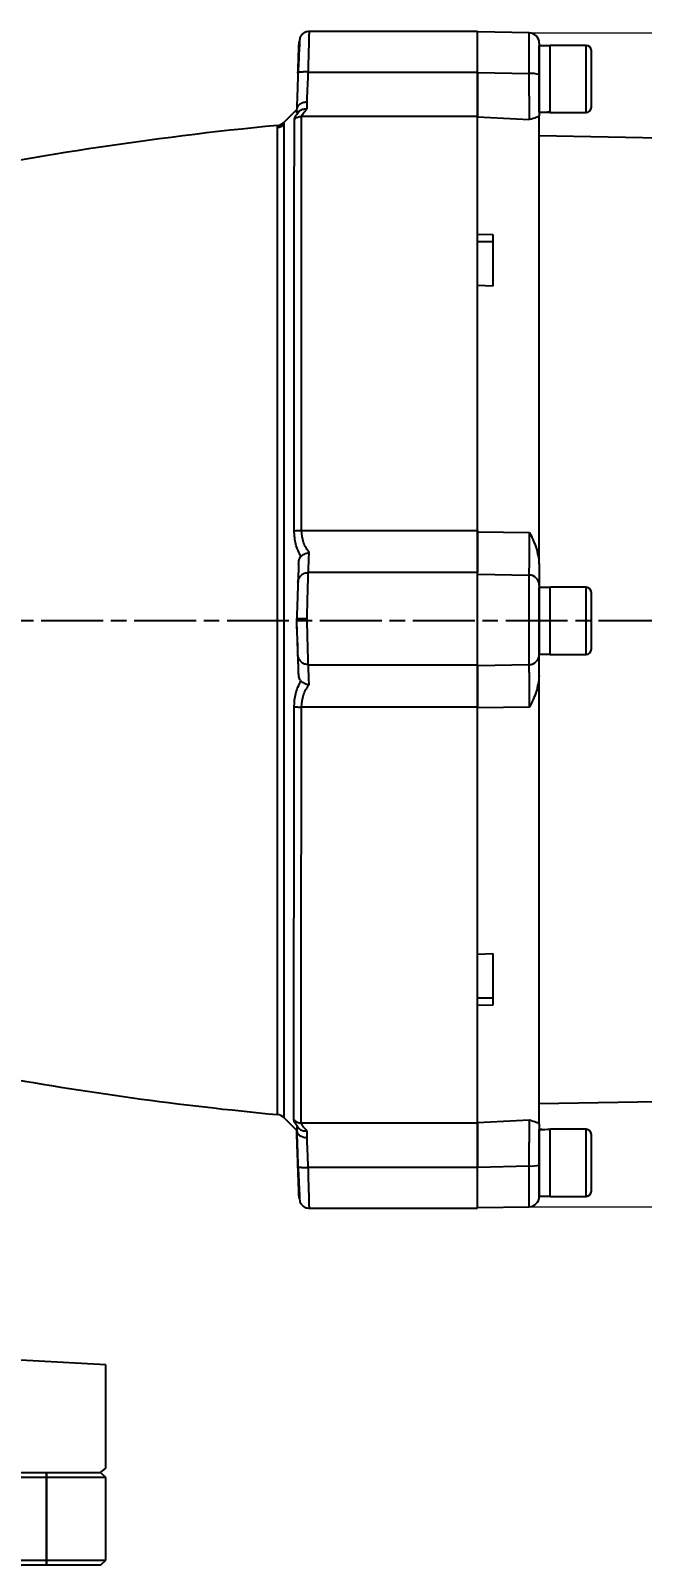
# Model space of a CAD drawing. Header units: millimetres. Extents: x 1890 to 4327, y 775 to 2498.
# Drawn here: x 3753 to 3871.5, y 2023.9 to 2321.2 of the extents above; entities that cross this region are included whole.
import ezdxf

# ---------------------------------------------------------------- set-up
doc = ezdxf.new("R2010")
doc.units = ezdxf.units.MM
doc.linetypes.add('AM_ISO08W050', pattern=[18, 12, -1.5, 3, -1.5])
doc.layers.add('AM_5', color=3, linetype='Continuous', lineweight=25)
doc.layers.add('AM_7', color=4, linetype='AM_ISO08W050', lineweight=25)
doc.styles.add('SLDTEXTSTYLE1', font='txt.shx', dxfattribs={"width": 0.7, "bigfont": 'gbcbig.shx'})
doc.dimstyles.new('SLDDIMSTYLE12$0', dxfattribs={"dimtxt": 12, "dimasz": 10, "dimexe": 0, "dimexo": 0.0625, "dimgap": 0.875, "dimtad": 1, "dimdec": 1, "dimlfac": 1.8, "dimrnd": 1e-09, "dimzin": 12, "dimdsep": 46, "dimtxsty": 'SLDTEXTSTYLE1', "dimcen": 0.09, "dimdle": 8.16, "dimclrd": 3, "dimclre": 3, "dimadec": 0, "dimazin": 3, "dimtfac": 1, "dimtdec": 1, "dimtofl": 0, "dimtmove": 0, "dimatfit": 3, "dimfxl": 0, "dimfrac": 2, "dimtolj": 1, "dimlwd": 5, "dimlwe": 5, "dimarcsym": 0})

# ---------------------------------------------------------------- blocks, each defined once
blk = doc.blocks.new('*D65')
at = {"layer": 'AM_5', "color": 3, "lineweight": 5, "transparency": 16777216}
blk.add_line((3849.61, 2320.78), (4037.18, 2320.78), dxfattribs=at)
at = {"layer": 'AM_5', "color": 3, "linetype": 'Continuous', "lineweight": 5, "transparency": 16777216}
for p, q in [((4037.18, 2310.78), (4037.18, 2103.35)), ((3849.61, 2093.35), (4037.18, 2093.35))]:
    blk.add_line(p, q, dxfattribs=at)
at = {"layer": 'AM_5', "color": 3, "transparency": 16777216}
for points in [[(4035.51, 2310.78), (4038.84, 2310.78), (4037.18, 2320.78)], [(4035.51, 2103.35), (4038.84, 2103.35), (4037.18, 2093.35)]]:
    blk.add_solid(points, dxfattribs=at)
at = {"layer": 'Defpoints', "color": 0, "transparency": 16777216}
for p in [(3849.55, 2320.78), (3849.55, 2093.35), (4037.18, 2093.35)]:
    blk.add_point(p, dxfattribs=at)
at = {"layer": 'AM_5', "color": 0, "transparency": 16777216, "insert": (4030.3, 2207.06), "char_height": 12, "attachment_point": 5, "rotation": 90, "style": 'SLDTEXTSTYLE1'}
blk.add_mtext('\\A1;230', dxfattribs=at)

msp = doc.modelspace()

# ---------------------------------------------------------------- linework, layer by layer
at = {"color": 7, "linetype": 'Continuous', "lineweight": 25}
for p, q in [((3839.514, 2321.063), (3806.973, 2321.064)), ((3849.549, 2320.779), (3839.514, 2320.954)), ((3849.549, 2312.884), (3849.549, 2320.779)), ((3853.614, 2318.298), (3851.514, 2318.298)), ((3851.514, 2305.418), (3851.514, 2318.298)), ((3860.614, 2318.358), (3853.614, 2318.358)), ((3853.614, 2305.358), (3853.614, 2318.358)), ((3853.614, 2305.534), (3853.614, 2318.276)), ((3860.614, 2305.358), (3860.614, 2318.358)), ((3804.829, 2313.058), (3804.761, 2313.017)), ((3806.76, 2313.199), (3839.514, 2313.199)), ((3839.514, 2313.134), (3849.549, 2312.884)), ((3806.514, 2306.039), (3806.514, 2307.349)), ((3804.514, 2305.938), (3802.01, 2303.432)), ((3804.514, 2305.345), (3804.514, 2305.961)), ((3839.514, 2304.608), (3805.468, 2304.608)), ((3839.514, 2304.483), (3849.619, 2303.967)), ((3853.614, 2305.358), (3860.614, 2305.358)), ((3981.041, 2298.542), (3851.514, 2300.804)), ((3839.514, 2281.813), (3842.514, 2281.701)), ((3842.514, 2280.278), (3839.514, 2280.278)), ((3842.514, 2271.706), (3839.514, 2271.818)), ((3805.434, 2224.396), (3839.514, 2224.396)), ((3839.514, 2224.092), (3849.619, 2223.972)), ((3839.514, 2216.221), (3806.758, 2216.221)), ((3839.514, 2215.889), (3849.549, 2215.74)), ((3849.549, 2198.387), (3849.549, 2215.74)), ((3853.614, 2213.298), (3851.514, 2213.298)), ((3851.514, 2200.418), (3851.514, 2213.298)), ((3860.614, 2213.358), (3853.614, 2213.358)), ((3853.614, 2200.358), (3853.614, 2213.358)), ((3853.614, 2200.418), (3853.614, 2213.298)), ((3860.614, 2200.358), (3860.614, 2213.358)), ((3804.514, 2207.303), (3804.514, 2207.275)), ((3851.514, 2200.418), (3853.614, 2200.418)), ((3853.614, 2200.358), (3860.614, 2200.358)), ((3806.757, 2198.36), (3839.514, 2198.36)), ((3839.514, 2198.238), (3849.549, 2198.387)), ((3839.514, 2190.149), (3805.419, 2190.149)), ((3849.618, 2190.155), (3839.514, 2190.036)), ((3839.513, 2142.31), (3842.513, 2142.421)), ((3842.513, 2132.426), (3839.513, 2132.314)), ((3839.513, 2127.14), (3839.513, 2132.314)), ((3839.63, 2133.849), (3842.513, 2133.849)), ((3851.513, 2113.323), (3981.04, 2115.583)), ((3800.765, 2111.207), (3800.765, 2111.207)), ((3801.987, 2110.635), (3804.519, 2108.1)), ((3801.992, 2110.631), (3804.513, 2108.106)), ((3801.992, 2110.631), (3801.993, 2110.629)), ((3804.513, 2108.734), (3804.513, 2108.131)), ((3804.513, 2108.111), (3804.513, 2108.131)), ((3804.513, 2108.087), (3804.513, 2108.107)), ((3804.513, 2108.106), (3804.513, 2108.106)), ((3804.513, 2108.106), (3804.513, 2108.106)), ((3804.514, 2108.08), (3804.513, 2108.087)), ((3805.385, 2109.593), (3839.513, 2109.593)), ((3839.513, 2109.644), (3849.618, 2110.161)), ((3851.513, 2108.183), (3851.513, 2108.298)), ((3851.513, 2095.418), (3851.513, 2108.183)), ((3860.613, 2108.358), (3853.613, 2108.358)), ((3853.613, 2101.858), (3853.613, 2108.358)), ((3853.613, 2095.418), (3853.613, 2108.296)), ((3860.613, 2101.858), (3860.613, 2108.358)), ((3804.757, 2101.141), (3804.825, 2101.101)), ((3839.513, 2100.966), (3806.756, 2100.967)), ((3839.513, 2100.993), (3849.548, 2101.243)), ((3849.548, 2093.348), (3849.548, 2101.243)), ((3853.613, 2095.358), (3853.613, 2101.858)), ((3860.613, 2095.358), (3860.613, 2101.858)), ((3839.513, 2093.173), (3849.548, 2093.348)), ((3851.513, 2095.418), (3853.613, 2095.418)), ((3853.613, 2095.358), (3860.613, 2095.358)), ((3806.97, 2093.064), (3839.513, 2093.064)), ((3767.513, 2040.878), (3557.513, 2040.878)), ((3558.513, 2041.878), (3766.513, 2041.878)), ((3767.513, 2040.878), (3766.513, 2041.878)), ((3767.513, 2024.878), (3767.513, 2040.878)), ((3557.513, 2024.878), (3767.513, 2024.878)), ((3766.513, 2023.878), (3767.513, 2024.878)), ((3766.513, 2023.878), (3558.513, 2023.878))]:
    msp.add_line(p, q, dxfattribs=at)
at = {"linetype": 'ByBlock'}
for p, q in [((3767.509, 2062.717), (3726.983, 2064.889)), ((3767.509, 2042.688), (3767.509, 2062.717)), ((3766.513, 2041.878), (3767.509, 2042.688))]:
    msp.add_line(p, q, dxfattribs=at)
at = {"lineweight": 30}
msp.add_line((3756.013, 2023.878), (3756.013, 2041.878), dxfattribs=at)
at = {"color": 7, "linetype": 'Continuous', "lineweight": 25, "flags": 128}
msp.add_lwpolyline([(3806.513, 2106.763), (3806.513, 2106.942), (3806.513, 2107.117), (3806.513, 2107.286), (3806.513, 2107.451), (3806.513, 2107.611), (3806.513, 2107.766), (3806.513, 2107.915), (3806.513, 2108.06)], dxfattribs=at)
at = {"color": 7, "linetype": 'Continuous', "lineweight": 25}
for centre, radius, start, end in [((3849.514, 2318.779), 2, 359.99969, 88.99969), ((3860.614, 2317.358), 1, 359.99969, 89.99969), ((3850.03, 2307.556), 5.35, 73.89589, 95.15802), ((3860.614, 2306.358), 1, 269.99969, 359.99969), ((3863.625, 1648.969), 656.897, 95.489386, 101.924805), ((3800.594, 2304.845), 2, 275.4893, 315.06662), ((3849.518, 2213.745), 1.995, 0.12453, 89.12989), ((3860.614, 2212.358), 1, 359.99969, 89.99969), ((3849.518, 2200.382), 1.995, 270.86948, 359.87485), ((3860.614, 2201.358), 1, 269.99969, 359.99969), ((3862.336, 2765.212), 656.897, 259.692209, 264.621686), ((3800.578, 2109.216), 2, 45.01628, 84.62182), ((3800.578, 2109.216), 2, 44.96902, 84.62197), ((3860.613, 2107.358), 1, 359.99969, 89.99969), ((3850.029, 2106.572), 5.35, 264.84135, 286.10349), ((3860.613, 2096.358), 1, 269.99969, 359.99969), ((3849.513, 2095.348), 2, 270.99969, 359.99969)]:
    msp.add_arc(centre, radius, start, end, dxfattribs=at)
for centre, major_axis, ratio, start_param, end_param in [((3851.514, 2311.858), (11.154, 0), 0.5773503, 4.712389, 4.9017857), ((3853.614, 2311.858), (11.154, 0), 0.5773503, 4.6181163, 4.712389), ((3804.636, 2203.56), (-3.458, 99.039), 0.0000745, 4.6429335, 4.7499054), ((3801.176, 2203.682), (-3.337, 95.576), 0.0000745, 3.1448209, 3.1516235), ((3851.513, 2101.858), (11.154, 0), 0.5773503, 1.4765235, 1.5707963), ((3853.613, 2101.858), (11.154, 0), 0.5773503, 1.5707963, 1.760193)]:
    msp.add_ellipse(centre, major_axis=major_axis, ratio=ratio, start_param=start_param, end_param=end_param, dxfattribs=at)
for points, knots in [([(3805.139, 2319.858), (3805.122, 2319.733), (3805.09, 2319.483), (3805.007, 2317.911), (3804.905, 2315.713), (3804.831, 2313.941), (3804.794, 2313.06)], [0, 0, 0, 0, 0.254696, 0.5062842, 0.7546307, 1, 1, 1, 1]), ([(3807.052, 2321.062), (3806.864, 2321.054), (3806.474, 2321.037), (3805.917, 2320.795), (3805.431, 2320.4), (3805.234, 2320.034), (3805.136, 2319.853)], [0, 0, 0, 0, 0.2333499, 0.484891, 0.744508, 1, 1, 1, 1]), ([(3806.76, 2313.199), (3806.776, 2313.799), (3806.807, 2314.938), (3806.858, 2316.831), (3806.899, 2318.307), (3806.927, 2319.367), (3806.944, 2319.975), (3806.964, 2320.716), (3806.978, 2321.228), (3806.973, 2321.04), (3806.973, 2321.029)], [0, 0, 0, 0, 0.1406686, 0.2673929, 0.4783479, 0.5663563, 0.6529404, 0.7381007, 0.9838874, 1, 1, 1, 1]), ([(3839.514, 2313.199), (3839.514, 2314.262), (3839.514, 2316.387), (3839.514, 2318.956), (3839.514, 2320.725), (3839.514, 2320.948), (3839.514, 2321.06)], [0, 0, 0, 0, 0.25036608, 0.50073216, 0.75109823, 1, 1, 1, 1]), ([(3804.863, 2315.902), (3804.872, 2316.171), (3804.908, 2317.215), (3804.943, 2318.212), (3804.97, 2318.985), (3804.972, 2319.056), (3804.974, 2319.099)], [0, 0, 0, 0, 0.1366129, 0.5304212, 0.7239462, 1, 1, 1, 1]), ([(3861.614, 2311.858), (3861.614, 2312.55), (3861.614, 2313.615), (3861.614, 2314.895), (3861.614, 2315.776), (3861.614, 2316.486), (3861.614, 2317.172), (3861.614, 2317.285), (3861.614, 2317.358)], [0, 0, 0, 0, 0.2394568, 0.3683607, 0.5, 0.6316393, 0.7605432, 1, 1, 1, 1]), ([(3804.761, 2312.987), (3804.787, 2313.728), (3804.824, 2314.782), (3804.854, 2315.645), (3804.863, 2315.902)], [0, 0, 0, 0, 0.7030079, 1, 1, 1, 1]), ([(3806.76, 2313.199), (3806.509, 2313.205), (3806.123, 2313.213), (3805.659, 2313.197), (3805.338, 2313.176), (3805.083, 2313.144), (3804.88, 2313.107), (3804.846, 2313.074), (3804.829, 2313.058)], [0, 0, 0, 0, 0.2702959, 0.4157421, 0.5642569, 0.7127719, 0.8582187, 1, 1, 1, 1]), ([(3804.761, 2313.017), (3804.743, 2312.495), (3804.707, 2311.48), (3804.658, 2310.057), (3804.589, 2308.111), (3804.546, 2306.865), (3804.515, 2305.979)], [0, 0, 0, 0, 0.1983107, 0.386023, 0.5632417, 1, 1, 1, 1]), ([(3806.514, 2307.349), (3806.546, 2308.098), (3806.597, 2309.295), (3806.683, 2311.348), (3806.733, 2312.562), (3806.76, 2313.199)], [0, 0, 0, 0, 0.442556, 0.7070771, 1, 1, 1, 1]), ([(3839.514, 2304.483), (3839.514, 2304.765), (3839.514, 2305.326), (3839.514, 2307.344), (3839.514, 2309.994), (3839.514, 2312.087), (3839.514, 2313.134)], [0, 0, 0, 0, 0.2500466, 0.4994486, 0.7493959, 1, 1, 1, 1]), ([(3849.619, 2303.967), (3849.618, 2304.242), (3849.617, 2304.612), (3849.612, 2305.567), (3849.608, 2306.245), (3849.602, 2307.061), (3849.592, 2308.079), (3849.58, 2309.39), (3849.566, 2311.02), (3849.555, 2312.243), (3849.549, 2312.884)], [0, 0, 0, 0, 0.24428957, 0.32903605, 0.41448985, 0.50012501, 0.59799237, 0.71577027, 0.85107242, 1, 1, 1, 1]), ([(3851.514, 2312.696), (3851.514, 2311.936), (3851.514, 2310.421), (3851.514, 2308.293), (3851.514, 2306.336), (3851.514, 2305.271), (3851.514, 2304.737)], [0, 0, 0, 0, 0.2507669, 0.5000113, 0.749245, 1, 1, 1, 1]), ([(3861.614, 2306.358), (3861.614, 2306.432), (3861.614, 2306.545), (3861.614, 2307.231), (3861.614, 2307.94), (3861.614, 2308.822), (3861.614, 2310.102), (3861.614, 2311.166), (3861.614, 2311.858)], [0, 0, 0, 0, 0.2394568, 0.3683607, 0.5, 0.6316393, 0.7605432, 1, 1, 1, 1]), ([(3806.514, 2307.349), (3806.37, 2307.344), (3806.082, 2307.335), (3805.655, 2307.233), (3805.27, 2307.069), (3804.956, 2306.85), (3804.723, 2306.597), (3804.558, 2306.307), (3804.53, 2306.091), (3804.515, 2305.979)], [0, 0, 0, 0, 0.14037969, 0.27934696, 0.43421745, 0.57550646, 0.70514845, 0.84665009, 1, 1, 1, 1]), ([(3804.053, 2304.03), (3804.094, 2304.193), (3804.179, 2304.533), (3804.702, 2305.233), (3804.975, 2305.599)], [0, 0, 0, 0, 0.4772622, 1, 1, 1, 1]), ([(3804.054, 2304.03), (3804.151, 2304.116), (3804.347, 2304.289), (3804.701, 2304.47), (3805.078, 2304.587), (3805.339, 2304.601), (3805.468, 2304.608)], [0, 0, 0, 0, 0.24911197, 0.50206826, 0.75396005, 1, 1, 1, 1]), ([(3804.975, 2305.599), (3804.919, 2305.55), (3804.787, 2305.435), (3804.622, 2305.322), (3804.528, 2305.293), (3804.518, 2305.329), (3804.514, 2305.345)], [0, 0, 0, 0, 0.1458908, 0.3468199, 0.7287309, 1, 1, 1, 1]), ([(3804.975, 2305.599), (3805.072, 2305.675), (3805.272, 2305.833), (3805.635, 2305.976), (3806.053, 2306.062), (3806.348, 2306.047), (3806.514, 2306.039)], [0, 0, 0, 0, 0.2395315, 0.4944886, 0.7142619, 1, 1, 1, 1]), ([(3805.434, 2224.396), (3805.435, 2227.352), (3805.438, 2233.2), (3805.441, 2241.626), (3805.444, 2249.606), (3805.448, 2257.884), (3805.451, 2266.248), (3805.455, 2274.42), (3805.458, 2281.586), (3805.46, 2287.745), (3805.463, 2292.919), (3805.465, 2297.148), (3805.466, 2300.467), (3805.467, 2303), (3805.468, 2304.08), (3805.468, 2304.608)], [0, 0, 0, 0, 0.0747451, 0.1478589, 0.2193413, 0.2891922, 0.3797685, 0.467446, 0.5522244, 0.6341035, 0.7130829, 0.7891626, 0.8623421, 0.9326213, 1, 1, 1, 1]), ([(3805.468, 2304.608), (3805.521, 2304.765), (3805.629, 2305.081), (3806.218, 2305.718), (3806.514, 2306.039)], [0, 0, 0, 0, 0.4963659, 1, 1, 1, 1]), ([(3839.514, 2291.952), (3839.514, 2292.039), (3839.514, 2293.756), (3839.514, 2296.471), (3839.514, 2299.98), (3839.514, 2302.717), (3839.514, 2303.894), (3839.514, 2304.483)], [0, 0, 0, 0, 0.0131855, 0.2598891, 0.5065928, 0.7532964, 1, 1, 1, 1]), ([(3851.514, 2304.737), (3851.369, 2304.617), (3851.076, 2304.376), (3850.106, 2304.104), (3849.619, 2303.967)], [0, 0, 0, 0, 0.4975573, 1, 1, 1, 1]), ([(3800.765, 2111.207), (3800.765, 2111.297), (3800.765, 2111.478), (3800.765, 2112.824), (3800.766, 2114.989), (3800.766, 2118.071), (3800.766, 2122.054), (3800.767, 2125.763), (3800.767, 2128.607), (3800.767, 2130.238), (3800.767, 2131.942), (3800.768, 2133.716), (3800.768, 2135.56), (3800.768, 2137.474), (3800.768, 2140.36), (3800.769, 2144.535), (3800.77, 2150.399), (3800.77, 2157.264), (3800.771, 2164.209), (3800.772, 2170.981), (3800.773, 2177.352), (3800.773, 2184.201), (3800.774, 2191.513), (3800.775, 2199.259), (3800.775, 2207.275), (3800.776, 2215.279), (3800.777, 2222.994), (3800.778, 2230.279), (3800.778, 2237.106), (3800.779, 2243.458), (3800.779, 2249.543), (3800.78, 2255.314), (3800.781, 2260.727), (3800.781, 2264.586), (3800.782, 2267.141), (3800.782, 2268.586), (3800.782, 2269.972), (3800.782, 2271.3), (3800.782, 2272.572), (3800.783, 2273.788), (3800.783, 2276.904), (3800.783, 2281.628), (3800.784, 2287.353), (3800.784, 2292.197), (3800.785, 2296.142), (3800.785, 2299.188), (3800.785, 2301.32), (3800.786, 2302.629), (3800.786, 2302.779), (3800.786, 2302.854)], [0, 0, 0, 0, 0.0296529, 0.0597596, 0.0903203, 0.121335, 0.1528036, 0.1847262, 0.1939339, 0.2031788, 0.2124607, 0.2217798, 0.231136, 0.2405293, 0.2499597, 0.2723294, 0.297237, 0.3246821, 0.3546643, 0.3760668, 0.3985975, 0.4222564, 0.4470433, 0.4729582, 0.5000012, 0.5269362, 0.5527631, 0.5774817, 0.6010919, 0.6235936, 0.6449867, 0.6676297, 0.6888821, 0.7087436, 0.7151195, 0.7213375, 0.7273978, 0.7333003, 0.739045, 0.7446319, 0.750061, 0.7827354, 0.8150007, 0.8468569, 0.878304, 0.9093419, 0.9399706, 0.97019, 1, 1, 1, 1]), ([(3802.017, 2302.987), (3801.837, 2302.837), (3801.478, 2302.535), (3801.017, 2302.449), (3800.786, 2302.405)], [0, 0, 0, 0, 0.4999289, 1, 1, 1, 1]), ([(3802.01, 2302.977), (3802.01, 2302.589), (3802.01, 2301.809), (3802.01, 2299.481), (3802.01, 2296.324), (3802.009, 2292.29), (3802.009, 2287.44), (3802.008, 2281.815), (3802.007, 2275.47), (3802.007, 2268.467), (3802.006, 2260.873), (3802.005, 2252.76), (3802.004, 2244.208), (3802.004, 2235.297), (3802.003, 2226.115), (3802.002, 2216.748), (3802.001, 2207.289), (3802, 2197.827), (3801.999, 2188.453), (3801.998, 2179.258), (3801.997, 2170.331), (3801.996, 2161.756), (3801.996, 2153.618), (3801.995, 2145.993), (3801.994, 2138.956), (3801.994, 2132.574), (3801.993, 2126.909), (3801.993, 2122.015), (3801.992, 2117.94), (3801.992, 2114.717), (3801.992, 2112.401), (3801.992, 2110.929), (3801.992, 2110.73), (3801.992, 2110.631)], [0, 0, 0, 0, 0.0319997, 0.0642664, 0.0965331, 0.1287997, 0.1610664, 0.1933331, 0.2255998, 0.2578664, 0.2901331, 0.3223998, 0.3546665, 0.3869332, 0.4191998, 0.4514665, 0.4837332, 0.5159999, 0.5482665, 0.5805332, 0.6127999, 0.6450666, 0.6773332, 0.7095999, 0.7418666, 0.7741333, 0.8063999, 0.8386666, 0.8709333, 0.9032, 0.9354666, 0.9677333, 1, 1, 1, 1]), ([(3802.01, 2303.423), (3802.01, 2303.427), (3802.01, 2303.432), (3802.01, 2302.981), (3802.01, 2302.977)], [0, 0, 0, 0, 0.9916131, 1, 1, 1, 1]), ([(3804.019, 2224.294), (3804.02, 2227.029), (3804.022, 2232.405), (3804.026, 2240.119), (3804.029, 2247.351), (3804.032, 2254.071), (3804.034, 2260.273), (3804.037, 2266.832), (3804.04, 2273.49), (3804.043, 2279.959), (3804.046, 2285.399), (3804.048, 2289.898), (3804.05, 2293.558), (3804.052, 2296.482), (3804.053, 2298.775), (3804.054, 2300.692), (3804.054, 2302.194), (3804.054, 2303.306), (3804.054, 2303.813), (3804.053, 2304.03)], [0, 0, 0, 0, 0.069544, 0.1366662, 0.2013664, 0.2636441, 0.3234991, 0.380931, 0.462516, 0.5386511, 0.6093347, 0.6745656, 0.7343428, 0.7886652, 0.8375319, 0.880942, 0.9303299, 0.9700165, 1, 1, 1, 1]), ([(3839.514, 2281.813), (3839.514, 2283.758), (3839.514, 2285.801), (3839.514, 2287.501), (3839.514, 2287.582)], [0, 0, 0, 0, 0.9523312, 1, 1, 1, 1]), ([(3839.514, 2271.73), (3839.514, 2272.993), (3839.514, 2276.008), (3839.514, 2278.709), (3839.514, 2280.278)], [0, 0, 0, 0, 0.41880945, 1, 1, 1, 1]), ([(3804.019, 2224.294), (3804.116, 2224.309), (3804.311, 2224.339), (3804.664, 2224.371), (3805.042, 2224.392), (3805.304, 2224.395), (3805.434, 2224.396)], [0, 0, 0, 0, 0.2475722, 0.5, 0.7524278, 1, 1, 1, 1]), ([(3805.324, 2219.332), (3804.945, 2220.091), (3804.209, 2221.566), (3804.081, 2223.403), (3804.019, 2224.294)], [0, 0, 0, 0, 0.5146876, 1, 1, 1, 1]), ([(3806.92, 2220.076), (3806.503, 2220.699), (3805.677, 2221.931), (3805.514, 2223.58), (3805.434, 2224.396)], [0, 0, 0, 0, 0.5050283, 1, 1, 1, 1]), ([(3839.514, 2215.889), (3839.514, 2216.116), (3839.514, 2216.568), (3839.514, 2218.447), (3839.514, 2220.991), (3839.514, 2223.057), (3839.514, 2224.092)], [0, 0, 0, 0, 0.25006523, 0.49944561, 0.74938637, 1, 1, 1, 1]), ([(3849.549, 2215.74), (3849.555, 2215.837), (3849.566, 2216.021), (3849.578, 2216.623), (3849.588, 2217.239), (3849.596, 2217.781), (3849.607, 2218.875), (3849.616, 2220.834), (3849.618, 2222.941), (3849.619, 2223.972)], [0, 0, 0, 0, 0.1490589, 0.284486, 0.365253, 0.4374072, 0.5004523, 0.7554674, 1, 1, 1, 1]), ([(3849.619, 2223.972), (3850.106, 2223.001), (3851.076, 2221.068), (3851.368, 2218.921), (3851.514, 2217.853)], [0, 0, 0, 0, 0.5024427, 1, 1, 1, 1]), ([(3804.884, 2217.873), (3804.905, 2218.142), (3804.936, 2218.547), (3805.1, 2219.024), (3805.23, 2219.237), (3805.309, 2219.317), (3805.324, 2219.332)], [0, 0, 0, 0, 0.5019977, 0.7519527, 0.9535485, 1, 1, 1, 1]), ([(3805.324, 2219.332), (3805.422, 2219.416), (3805.625, 2219.588), (3806.016, 2219.803), (3806.455, 2219.977), (3806.764, 2220.043), (3806.92, 2220.076)], [0, 0, 0, 0, 0.2386671, 0.4926942, 0.7442037, 1, 1, 1, 1]), ([(3806.758, 2216.221), (3806.762, 2216.331), (3806.772, 2216.555), (3806.806, 2217.357), (3806.854, 2218.499), (3806.898, 2219.544), (3806.92, 2220.076)], [0, 0, 0, 0, 0.2356127, 0.4808109, 0.7356041, 1, 1, 1, 1]), ([(3804.884, 2217.873), (3804.868, 2217.42), (3804.836, 2216.515), (3804.8, 2215.469), (3804.771, 2214.663), (3804.763, 2214.425), (3804.759, 2214.306)], [0, 0, 0, 0, 0.2423696, 0.4853152, 0.7431963, 1, 1, 1, 1]), ([(3804.759, 2214.306), (3804.794, 2214.55), (3804.867, 2215.057), (3805.335, 2215.7), (3806, 2216.141), (3806.512, 2216.195), (3806.758, 2216.221)], [0, 0, 0, 0, 0.2409388, 0.5005407, 0.7598409, 1, 1, 1, 1]), ([(3806.515, 2207.308), (3806.535, 2208.053), (3806.569, 2209.308), (3806.626, 2211.36), (3806.684, 2213.511), (3806.737, 2215.502), (3806.751, 2215.986), (3806.758, 2216.221)], [0, 0, 0, 0, 0.17216565, 0.28957594, 0.50053694, 0.75812355, 1, 1, 1, 1]), ([(3839.514, 2202.858), (3839.514, 2203.269), (3839.514, 2204.583), (3839.514, 2207.328), (3839.514, 2210.559), (3839.514, 2213.378), (3839.514, 2215.483), (3839.514, 2215.975), (3839.514, 2216.221)], [0, 0, 0, 0, 0.0834594, 0.2667675, 0.4500756, 0.6333838, 0.8166919, 1, 1, 1, 1]), ([(3851.514, 2217.853), (3851.514, 2217.301), (3851.514, 2216.199), (3851.514, 2214.979), (3851.514, 2214.093), (3851.514, 2213.864), (3851.514, 2213.749)], [0, 0, 0, 0, 0.250755, 0.4999887, 0.7492331, 1, 1, 1, 1]), ([(3804.759, 2214.306), (3804.752, 2214.113), (3804.738, 2213.726), (3804.68, 2212.067), (3804.603, 2209.856), (3804.543, 2208.154), (3804.514, 2207.303)], [0, 0, 0, 0, 0.2501088, 0.5000493, 0.7500207, 1, 1, 1, 1]), ([(3861.614, 2201.358), (3861.614, 2201.432), (3861.614, 2201.545), (3861.614, 2202.231), (3861.614, 2202.94), (3861.614, 2203.822), (3861.614, 2205.102), (3861.614, 2206.858), (3861.614, 2208.615), (3861.614, 2209.895), (3861.614, 2210.776), (3861.614, 2211.486), (3861.614, 2212.172), (3861.614, 2212.285), (3861.614, 2212.358)], [0, 0, 0, 0, 0.1197284, 0.1841803, 0.25, 0.3158197, 0.3802716, 0.5, 0.6197284, 0.6841803, 0.75, 0.8158197, 0.8802716, 1, 1, 1, 1]), ([(3804.514, 2207.303), (3804.534, 2207.304), (3804.566, 2207.305), (3804.784, 2207.306), (3805.053, 2207.306), (3805.398, 2207.306), (3805.879, 2207.306), (3806.265, 2207.307), (3806.515, 2207.308)], [0, 0, 0, 0, 0.2060336, 0.3367467, 0.4847907, 0.6326865, 0.7619928, 1, 1, 1, 1]), ([(3804.759, 2200.275), (3804.752, 2200.474), (3804.738, 2200.87), (3804.68, 2202.544), (3804.603, 2204.759), (3804.543, 2206.455), (3804.514, 2207.303)], [0, 0, 0, 0, 0.2517027, 0.5016332, 0.7507978, 1, 1, 1, 1]), ([(3806.757, 2198.36), (3806.751, 2198.601), (3806.737, 2199.097), (3806.683, 2201.108), (3806.625, 2203.266), (3806.569, 2205.314), (3806.535, 2206.564), (3806.515, 2207.308)], [0, 0, 0, 0, 0.2427621, 0.5013465, 0.7114494, 0.8284362, 1, 1, 1, 1]), ([(3806.757, 2198.36), (3806.511, 2198.386), (3806, 2198.441), (3805.335, 2198.881), (3804.867, 2199.524), (3804.794, 2200.031), (3804.759, 2200.275)], [0, 0, 0, 0, 0.2401596, 0.4994595, 0.7590609, 1, 1, 1, 1]), ([(3804.883, 2196.687), (3804.867, 2197.15), (3804.835, 2198.075), (3804.799, 2199.123), (3804.771, 2199.917), (3804.763, 2200.155), (3804.759, 2200.275)], [0, 0, 0, 0, 0.2474466, 0.4951672, 0.7474842, 1, 1, 1, 1]), ([(3851.514, 2196.274), (3851.514, 2196.827), (3851.514, 2197.928), (3851.514, 2199.148), (3851.514, 2200.034), (3851.514, 2200.263), (3851.514, 2200.378)], [0, 0, 0, 0, 0.250755, 0.4999887, 0.7492331, 1, 1, 1, 1]), ([(3806.919, 2194.489), (3806.897, 2195.021), (3806.853, 2196.066), (3806.806, 2197.212), (3806.772, 2198.019), (3806.762, 2198.248), (3806.757, 2198.36)], [0, 0, 0, 0, 0.26432, 0.5190878, 0.7643113, 1, 1, 1, 1]), ([(3839.514, 2190.036), (3839.514, 2191.068), (3839.514, 2193.13), (3839.514, 2195.674), (3839.514, 2197.556), (3839.514, 2198.01), (3839.514, 2198.238)], [0, 0, 0, 0, 0.2500466, 0.4994486, 0.7493959, 1, 1, 1, 1]), ([(3849.618, 2190.155), (3849.618, 2191.189), (3849.617, 2192.582), (3849.611, 2194.116), (3849.607, 2194.996), (3849.602, 2195.835), (3849.592, 2196.661), (3849.579, 2197.444), (3849.566, 2198.106), (3849.554, 2198.29), (3849.549, 2198.387)], [0, 0, 0, 0, 0.2442896, 0.329036, 0.4144898, 0.500125, 0.5979924, 0.7157703, 0.8510724, 1, 1, 1, 1]), ([(3804.004, 2190.25), (3804.064, 2191.119), (3804.19, 2192.963), (3804.931, 2194.449), (3805.322, 2195.234)], [0, 0, 0, 0, 0.4710631, 1, 1, 1, 1]), ([(3805.322, 2195.234), (3805.259, 2195.31), (3805.111, 2195.491), (3804.939, 2196), (3804.905, 2196.42), (3804.883, 2196.687)], [0, 0, 0, 0, 0.2096697, 0.4969081, 1, 1, 1, 1]), ([(3805.322, 2195.234), (3805.411, 2195.158), (3805.595, 2194.999), (3805.933, 2194.806), (3806.373, 2194.612), (3806.708, 2194.536), (3806.919, 2194.489)], [0, 0, 0, 0, 0.2180112, 0.4512605, 0.6551007, 1, 1, 1, 1]), ([(3805.419, 2190.149), (3805.501, 2190.969), (3805.667, 2192.625), (3806.499, 2193.863), (3806.919, 2194.489)], [0, 0, 0, 0, 0.4949431, 1, 1, 1, 1]), ([(3851.514, 2196.274), (3851.368, 2195.206), (3851.075, 2193.06), (3850.106, 2191.126), (3849.618, 2190.155)], [0, 0, 0, 0, 0.49755733, 1, 1, 1, 1]), ([(3803.97, 2110.17), (3803.97, 2110.711), (3803.971, 2111.816), (3803.972, 2114.39), (3803.973, 2117.747), (3803.975, 2122.011), (3803.977, 2127.211), (3803.98, 2133.384), (3803.983, 2140.548), (3803.986, 2148.701), (3803.99, 2157.028), (3803.994, 2165.256), (3803.997, 2173.177), (3804, 2181.53), (3804.003, 2187.322), (3804.004, 2190.25)], [0, 0, 0, 0, 0.0678553, 0.1385233, 0.2120041, 0.2882979, 0.3674046, 0.4493245, 0.5340576, 0.6216041, 0.7119641, 0.781597, 0.8528139, 0.9256148, 1, 1, 1, 1]), ([(3804.004, 2190.25), (3804.102, 2190.235), (3804.299, 2190.205), (3804.653, 2190.173), (3805.03, 2190.153), (3805.291, 2190.15), (3805.419, 2190.149)], [0, 0, 0, 0, 0.2497399, 0.5029105, 0.7545831, 1, 1, 1, 1]), ([(3805.385, 2109.593), (3805.385, 2110.133), (3805.386, 2111.235), (3805.387, 2113.802), (3805.388, 2117.154), (3805.39, 2121.417), (3805.392, 2126.624), (3805.395, 2132.816), (3805.398, 2140.012), (3805.402, 2148.214), (3805.405, 2156.601), (3805.409, 2164.899), (3805.412, 2172.895), (3805.415, 2181.334), (3805.418, 2187.189), (3805.419, 2190.149)], [0, 0, 0, 0, 0.067352, 0.1376094, 0.210772, 0.2868395, 0.3658117, 0.4476884, 0.5324692, 0.620154, 0.7107424, 0.7806056, 0.8521029, 0.9252344, 1, 1, 1, 1]), ([(3839.513, 2133.849), (3839.513, 2135.419), (3839.513, 2138.119), (3839.513, 2141.134), (3839.513, 2142.397)], [0, 0, 0, 0, 0.5811906, 1, 1, 1, 1]), ([(3839.513, 2109.644), (3839.513, 2110.231), (3839.513, 2111.405), (3839.513, 2114.169), (3839.513, 2117.501), (3839.513, 2120.296), (3839.513, 2121.648)], [0, 0, 0, 0, 0.2540651, 0.5081301, 0.7621952, 1, 1, 1, 1]), ([(3804.965, 2108.488), (3804.67, 2108.881), (3804.106, 2109.631), (3804.014, 2109.996), (3803.97, 2110.17)], [0, 0, 0, 0, 0.5227417, 1, 1, 1, 1]), ([(3803.97, 2110.17), (3804.067, 2110.085), (3804.262, 2109.913), (3804.615, 2109.733), (3804.993, 2109.614), (3805.255, 2109.6), (3805.385, 2109.593)], [0, 0, 0, 0, 0.2475715, 0.5, 0.7524285, 1, 1, 1, 1]), ([(3804.513, 2108.734), (3804.527, 2108.76), (3804.545, 2108.795), (3804.709, 2108.699), (3804.835, 2108.603), (3804.932, 2108.517), (3804.965, 2108.488)], [0, 0, 0, 0, 0.5401867, 0.7445987, 0.9130344, 1, 1, 1, 1]), ([(3804.513, 2108.131), (3804.513, 2108.13), (3804.513, 2108.129), (3804.514, 2108.122), (3804.514, 2108.116), (3804.514, 2108.114)], [0, 0, 0, 0, 0.543353, 0.7777303, 1, 1, 1, 1]), ([(3804.757, 2101.111), (3804.739, 2101.63), (3804.704, 2102.638), (3804.654, 2104.05), (3804.587, 2105.971), (3804.544, 2107.205), (3804.513, 2108.08)], [0, 0, 0, 0, 0.1994959, 0.3879677, 0.5656023, 1, 1, 1, 1]), ([(3804.514, 2108.114), (3804.546, 2107.942), (3804.612, 2107.594), (3805.055, 2107.144), (3805.599, 2106.887), (3806.107, 2106.776), (3806.377, 2106.767), (3806.513, 2106.763)], [0, 0, 0, 0, 0.23797151, 0.48374175, 0.73730528, 0.86766451, 1, 1, 1, 1]), ([(3804.514, 2108.114), (3804.523, 2107.836), (3804.543, 2107.283), (3804.575, 2106.363), (3804.618, 2105.113), (3804.679, 2103.39), (3804.73, 2101.92), (3804.757, 2101.141)], [0, 0, 0, 0, 0.144554, 0.2884649, 0.4330404, 0.6996445, 1, 1, 1, 1]), ([(3804.965, 2108.488), (3805.062, 2108.412), (3805.263, 2108.256), (3805.625, 2108.117), (3806.046, 2108.032), (3806.343, 2108.05), (3806.513, 2108.06)], [0, 0, 0, 0, 0.24041229, 0.49413595, 0.70975194, 1, 1, 1, 1]), ([(3806.513, 2108.06), (3806.194, 2108.403), (3805.56, 2109.085), (3805.443, 2109.424), (3805.385, 2109.593)], [0, 0, 0, 0, 0.5038209, 1, 1, 1, 1]), ([(3839.513, 2100.993), (3839.513, 2102.039), (3839.513, 2104.127), (3839.513, 2106.776), (3839.513, 2108.797), (3839.513, 2109.361), (3839.513, 2109.644)], [0, 0, 0, 0, 0.2500652, 0.4994456, 0.7493864, 1, 1, 1, 1]), ([(3849.548, 2101.243), (3849.554, 2101.884), (3849.565, 2103.107), (3849.577, 2104.587), (3849.588, 2105.676), (3849.595, 2106.442), (3849.607, 2107.729), (3849.615, 2109.309), (3849.617, 2109.881), (3849.618, 2110.161)], [0, 0, 0, 0, 0.1490589, 0.284486, 0.365253, 0.4374072, 0.5004523, 0.7554674, 1, 1, 1, 1]), ([(3849.618, 2110.161), (3850.105, 2110.024), (3851.075, 2109.751), (3851.368, 2109.51), (3851.513, 2109.39)], [0, 0, 0, 0, 0.5024427, 1, 1, 1, 1]), ([(3851.513, 2109.39), (3851.513, 2108.856), (3851.513, 2107.791), (3851.513, 2105.835), (3851.513, 2103.706), (3851.513, 2102.191), (3851.513, 2101.431)], [0, 0, 0, 0, 0.250755, 0.4999887, 0.7492331, 1, 1, 1, 1]), ([(3806.756, 2100.967), (3806.73, 2101.596), (3806.68, 2102.793), (3806.595, 2104.825), (3806.545, 2106.017), (3806.513, 2106.763)], [0, 0, 0, 0, 0.2929993, 0.5575399, 1, 1, 1, 1]), ([(3861.613, 2101.858), (3861.613, 2102.55), (3861.613, 2103.615), (3861.613, 2104.895), (3861.613, 2105.776), (3861.613, 2106.486), (3861.613, 2107.172), (3861.613, 2107.285), (3861.613, 2107.358)], [0, 0, 0, 0, 0.2394568, 0.3683607, 0.5, 0.6316393, 0.7605432, 1, 1, 1, 1]), ([(3804.757, 2101.141), (3804.783, 2100.4), (3804.82, 2099.346), (3804.85, 2098.483), (3804.859, 2098.226)], [0, 0, 0, 0, 0.7030079, 1, 1, 1, 1]), ([(3804.97, 2095.029), (3804.97, 2095.017), (3804.975, 2094.882), (3804.955, 2095.443), (3804.908, 2096.796), (3804.838, 2098.806), (3804.785, 2100.297), (3804.757, 2101.111)], [0, 0, 0, 0, 0.0250103, 0.2767599, 0.5516114, 0.7552959, 1, 1, 1, 1]), ([(3804.79, 2101.099), (3804.828, 2100.183), (3804.872, 2099.118), (3804.909, 2098.295), (3804.915, 2098.178)], [0, 0, 0, 0, 0.8585954, 1, 1, 1, 1]), ([(3804.825, 2101.101), (3804.842, 2101.085), (3804.876, 2101.054), (3805.079, 2101.018), (3805.334, 2100.988), (3805.655, 2100.967), (3806.119, 2100.953), (3806.505, 2100.961), (3806.756, 2100.967)], [0, 0, 0, 0, 0.14182274, 0.28726286, 0.43577111, 0.58427906, 0.72971833, 1, 1, 1, 1]), ([(3806.97, 2093.064), (3806.967, 2093.175), (3806.961, 2093.401), (3806.916, 2095.092), (3806.859, 2097.151), (3806.805, 2099.136), (3806.773, 2100.336), (3806.756, 2100.967)], [0, 0, 0, 0, 0.24257233, 0.49659086, 0.71867262, 0.85202696, 1, 1, 1, 1]), ([(3861.613, 2096.358), (3861.613, 2096.432), (3861.613, 2096.545), (3861.613, 2097.231), (3861.613, 2097.94), (3861.613, 2098.822), (3861.613, 2100.102), (3861.613, 2101.166), (3861.613, 2101.858)], [0, 0, 0, 0, 0.2394568, 0.3683607, 0.5, 0.6316393, 0.7605432, 1, 1, 1, 1]), ([(3804.859, 2098.226), (3804.868, 2097.957), (3804.904, 2096.913), (3804.939, 2095.916), (3804.966, 2095.143), (3804.968, 2095.071), (3804.97, 2095.029)], [0, 0, 0, 0, 0.1366127, 0.5304205, 0.7239453, 1, 1, 1, 1]), ([(3804.915, 2098.178), (3804.943, 2097.539), (3805.006, 2096.126), (3805.083, 2094.673), (3805.114, 2094.412), (3805.13, 2094.281)], [0, 0, 0, 0, 0.291344, 0.6435661, 1, 1, 1, 1]), ([(3805.132, 2094.275), (3805.23, 2094.094), (3805.427, 2093.728), (3805.913, 2093.333), (3806.47, 2093.09), (3806.86, 2093.074), (3807.048, 2093.066)], [0, 0, 0, 0, 0.255492, 0.515109, 0.7666501, 1, 1, 1, 1])]:
    msp.add_open_spline(points, degree=3, knots=knots, dxfattribs=at)
for points in [[(3839.514, 2313.134), (3839.514, 2314.188), (3839.514, 2316.296), (3839.514, 2318.85), (3839.514, 2320.614), (3839.514, 2320.841), (3839.514, 2320.954)], [(3851.514, 2318.779), (3851.514, 2318.69), (3851.514, 2318.512), (3851.514, 2317.133), (3851.514, 2315.141), (3851.514, 2313.511), (3851.514, 2312.696)], [(3839.514, 2313.199), (3839.514, 2312.159), (3839.514, 2310.077), (3839.514, 2307.447), (3839.514, 2305.441), (3839.514, 2304.886), (3839.514, 2304.608)], [(3839.514, 2224.396), (3839.514, 2227.69), (3839.514, 2234.279), (3839.514, 2243.831), (3839.514, 2253.014), (3839.514, 2261.717), (3839.514, 2269.854), (3839.514, 2277.338), (3839.514, 2284.094), (3839.514, 2290.048), (3839.514, 2295.147), (3839.514, 2299.311), (3839.514, 2302.591), (3839.514, 2303.936), (3839.514, 2304.608)], [(3851.514, 2217.853), (3851.514, 2221.505), (3851.514, 2228.808), (3851.514, 2239.451), (3851.514, 2249.694), (3851.514, 2259.395), (3851.514, 2268.434), (3851.514, 2276.696), (3851.514, 2284.077), (3851.514, 2290.482), (3851.514, 2295.837), (3851.514, 2300.045), (3851.514, 2303.165), (3851.514, 2304.213), (3851.514, 2304.737)], [(3842.514, 2281.701), (3842.514, 2280.125), (3842.514, 2276.973), (3842.514, 2273.462), (3842.514, 2271.706)], [(3839.514, 2224.092), (3839.514, 2227.006), (3839.514, 2232.833), (3839.514, 2241.328), (3839.514, 2249.556), (3839.514, 2257.427), (3839.514, 2264.928), (3839.514, 2269.521), (3839.514, 2271.818)], [(3839.514, 2224.396), (3839.514, 2223.368), (3839.514, 2221.312), (3839.514, 2218.779), (3839.514, 2216.901), (3839.514, 2216.448), (3839.514, 2216.221)], [(3839.514, 2207.064), (3839.514, 2208.134), (3839.514, 2210.275), (3839.514, 2213.137), (3839.514, 2214.336), (3839.514, 2214.936)], [(3851.514, 2213.749), (3851.514, 2213.583), (3851.514, 2213.25), (3851.514, 2211.676), (3851.514, 2209.545), (3851.514, 2207.064), (3851.514, 2204.582), (3851.514, 2202.451), (3851.514, 2200.877), (3851.514, 2200.544), (3851.514, 2200.378)], [(3839.514, 2198.238), (3839.514, 2198.48), (3839.514, 2198.965), (3839.514, 2201.051), (3839.514, 2203.838), (3839.514, 2205.988), (3839.514, 2207.064)], [(3839.514, 2198.36), (3839.514, 2198.129), (3839.514, 2197.667), (3839.514, 2195.778), (3839.514, 2193.236), (3839.514, 2191.178), (3839.514, 2190.149)], [(3851.513, 2109.39), (3851.513, 2109.914), (3851.513, 2110.962), (3851.513, 2114.082), (3851.513, 2118.29), (3851.513, 2123.645), (3851.513, 2130.05), (3851.513, 2137.431), (3851.513, 2145.693), (3851.513, 2154.732), (3851.514, 2164.433), (3851.514, 2174.676), (3851.514, 2185.319), (3851.514, 2192.623), (3851.514, 2196.274)], [(3839.513, 2109.593), (3839.513, 2110.279), (3839.513, 2111.652), (3839.513, 2114.972), (3839.513, 2119.176), (3839.513, 2124.312), (3839.513, 2130.301), (3839.513, 2137.089), (3839.513, 2144.602), (3839.513, 2152.765), (3839.513, 2161.489), (3839.514, 2170.691), (3839.514, 2180.257), (3839.514, 2186.851), (3839.514, 2190.149)], [(3839.513, 2142.31), (3839.513, 2144.606), (3839.513, 2149.199), (3839.513, 2156.7), (3839.514, 2164.571), (3839.514, 2172.8), (3839.514, 2181.294), (3839.514, 2187.122), (3839.514, 2190.036)], [(3842.513, 2142.421), (3842.513, 2140.666), (3842.513, 2137.155), (3842.513, 2134.002), (3842.513, 2132.426)], [(3839.513, 2109.593), (3839.513, 2109.31), (3839.513, 2108.746), (3839.513, 2106.729), (3839.513, 2104.091), (3839.513, 2102.008), (3839.513, 2100.966)], [(3839.513, 2093.173), (3839.513, 2093.287), (3839.513, 2093.514), (3839.513, 2095.278), (3839.513, 2097.831), (3839.513, 2099.939), (3839.513, 2100.993)], [(3839.513, 2093.064), (3839.513, 2093.181), (3839.513, 2093.414), (3839.513, 2095.197), (3839.513, 2097.775), (3839.513, 2099.903), (3839.513, 2100.966)], [(3851.513, 2101.431), (3851.513, 2100.616), (3851.513, 2098.986), (3851.513, 2096.994), (3851.513, 2095.615), (3851.513, 2095.437), (3851.513, 2095.348)]]:
    msp.add_open_spline(points, degree=3, dxfattribs=at)
at = {"layer": 'AM_7'}
msp.add_line((3377.014, 2206.956), (4015.231, 2206.956), dxfattribs=at)

# ---------------------------------------------------------------- dimensions: what is measured, and where the dimension line sits
at = {"layer": 'AM_5'}
dim = msp.add_linear_dim(base=(4037.176, 2093.348), p1=(3849.549, 2320.779), p2=(3849.548, 2093.348), angle=90, text='230', dimstyle='SLDDIMSTYLE12$0', override={"dimlfac": 1, "dimpost": ''}, dxfattribs=at)
dim.commit()
dim.dimension.update_dxf_attribs({"geometry": '*D65', "text_midpoint": (4030.301, 2207.064)})

doc.saveas('drawing.dxf')
